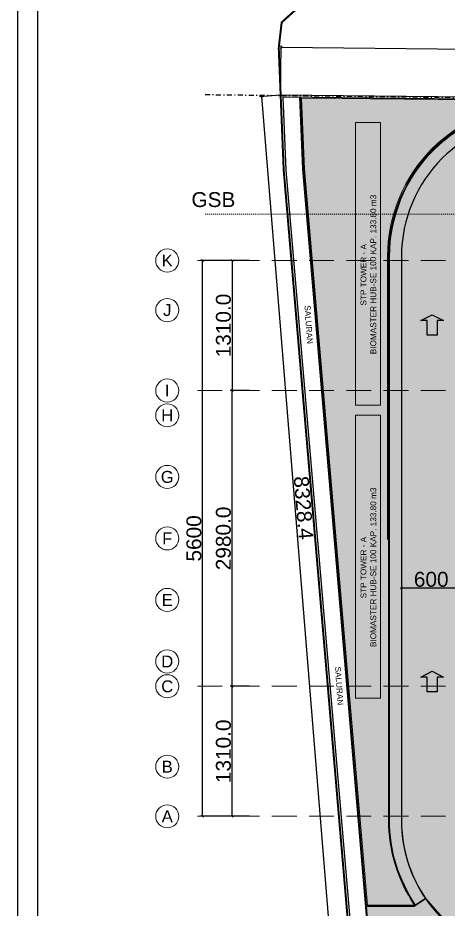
# Model space of a CAD drawing. Header units: inches. Extents: x 139 to 559, y -1 to 295.
# Drawn here: x 138.6 to 182, y 124.3 to 214.1 of the extents above; entities that cross this region are included whole.
import ezdxf
from ezdxf.enums import TextEntityAlignment as Align

# ---------------------------------------------------------------- set-up
doc = ezdxf.new("R2010")
doc.units = ezdxf.units.IN
doc.header["$MEASUREMENT"] = 0
for name, pattern in [('DASHDOT', [1, 0.5, -0.25, 0, -0.25]), ('DASHDOT2', [0.5, 0.25, -0.125, 0, -0.125]), ('HelipadXX$0$Core-03$0$HIDDEN', [0.375, 0.25, -0.125])]:
    doc.linetypes.add(name, pattern=pattern)
doc.layers.get('defpoints').update_dxf_attribs({"color": 1})
for name, color, linetype in [('A-ROAD', 4, 'Continuous'), ('ARC_SECTION LINE', 5, 'DASHDOT'), ('batas', 6, 'Continuous'), ('dinding', 3, 'Continuous'), ('LANTAI', 57, 'Continuous')]:
    doc.layers.add(name, color=color, linetype=linetype)
for name, color, linetype, lineweight in [('ARSIR', 31, 'Continuous', 5), ('ARSIR BETON', 8, 'Continuous', 5), ('ARSIR KOLOM', 8, 'Continuous', 13), ('DINDING2', 146, 'Continuous', 5), ('GSB', 1, 'Continuous', 15), ('KOP', 7, 'Continuous', 20), ('KOP GARIS', 1, 'Continuous', 30), ('NOT', 7, 'Continuous', 20), ('RUMPUT', 93, 'Continuous', 0), ('SAN', 4, 'Continuous', 5), ('SANITAIR', 15, 'Continuous', 9), ('u', 6, 'Continuous', 20)]:
    doc.layers.add(name, color=color, linetype=linetype, lineweight=lineweight)
doc.styles.add('BOLD', font='arial.ttf')
doc.styles.add('S', font='simplex', dxfattribs={"width": 0.75})
doc.styles.get("Standard").update_dxf_attribs({"font": 'arial.ttf'})
doc.dimstyles.new('sk-100 (SITE)', dxfattribs={"dimtxt": 1.5, "dimasz": 0.2, "dimexe": 0.2, "dimexo": 0, "dimgap": 0.1, "dimtad": 1, "dimdec": 0, "dimlfac": 100, "dimzin": 0, "dimdsep": 46, "dimtxsty": 'Standard', "dimblk": 'OBLIQUE', "dimcen": 0.09, "dimadec": 0, "dimazin": 0, "dimtfac": 1, "dimtdec": 0, "dimtofl": 0, "dimtmove": 0, "dimatfit": 3, "dimldrblk": 'OBLIQUE', "dimfxl": 1, "dimtolj": 1, "dimtzin": 0, "dimarcsym": 0})

# ---------------------------------------------------------------- blocks, each defined once
blk = doc.blocks.new('_Oblique')
at = {"color": 0, "linetype": 'ByBlock', "lineweight": -2}
blk.add_line((-0.5, -0.5), (0.5, 0.5), dxfattribs=at)
blk = doc.blocks.new('*D203')
at = {"layer": 'defpoints', "color": 0}
for p in [(165.117055124477, 206.3462334647611), (169.9370971269328, 123.1794306577326), (171.8696311327369, 123.336636369112)]:
    blk.add_point(p, dxfattribs=at)
at = {"layer": 'u', "color": 0, "lineweight": -2}
for p, q in [((165.117055124477, 206.3462334647611), (162.9851795848329, 206.1728119312845)), ((163.184521118673, 206.1890277533817), (169.9370971269328, 123.1794306577326)), ((171.8696311327369, 123.336636369112), (169.7377555930927, 123.1632148356355))]:
    blk.add_line(p, q, dxfattribs=at)
at = {"layer": 'u', "color": 0, "lineweight": -2, "xscale": 0.2, "yscale": 0.2, "zscale": 0.2}
for p, rotation in [((163.184521118673, 206.1890277533817), 94.65059572511746), ((169.9370971269328, 123.1794306577326), 274.6505957251175)]:
    blk.add_blockref('_Oblique', p, dxfattribs=dict(at, rotation=rotation))
at = {"layer": 'u', "color": 0, "insert": (167.4243278203823, 164.7544738018927), "char_height": 1.5, "attachment_point": 5, "rotation": 274.65059572511746}
blk.add_mtext('\\A1;8328.4', dxfattribs=at)
blk = doc.blocks.new('*D196')
at = {"layer": 'defpoints', "color": 0}
for p in [(165.1712742494706, 211.13132352951), (165.1170551264092, 206.3462334646487), (271.387263249075, 205.1421020034098)]:
    blk.add_point(p, dxfattribs=at)
at = {"layer": 'u', "color": 0, "lineweight": -2}
for p, q in [((165.1170551264092, 206.3462334646487), (165.1735402733956, 211.3313106919369)), ((271.4414823721364, 209.9271920682711), (165.1712742494706, 211.13132352951)), ((271.387263249075, 205.1421020034099), (271.4437483960614, 210.127179230698))]:
    blk.add_line(p, q, dxfattribs=at)
at = {"layer": 'u', "color": 0, "lineweight": -2, "xscale": 0.2, "yscale": 0.2, "zscale": 0.2}
for p, rotation in [((165.1712742494706, 211.13132352951), 179.3508180741785), ((271.4414823721364, 209.9271920682711), 359.3508180741784)]:
    blk.add_blockref('_Oblique', p, dxfattribs=dict(at, rotation=rotation))
at = {"layer": 'u', "color": 0, "insert": (218.3161886023084, 211.3950617028012), "char_height": 1.5, "attachment_point": 5, "rotation": 359.35081807417845}
blk.add_mtext('\\A1;10628', dxfattribs=at)
blk = doc.blocks.new('*D198')
at = {"layer": 'defpoints', "color": 0}
for p in [(177.2827697962015, 159.255472926452), (183.2827697962392, 159.2554729252411), (177.282769794247, 156.6748885047546)]:
    blk.add_point(p, dxfattribs=at)
at = {"layer": 'u', "color": 0, "lineweight": -2}
for p, q in [((177.2827697962015, 159.255472926452), (177.2827697940955, 156.4748885047545)), ((183.2827697962392, 159.2554729252411), (183.2827697941332, 156.4748885002103)), ((183.2827697942847, 156.6748885002102), (177.282769794247, 156.6748885047545))]:
    blk.add_line(p, q, dxfattribs=at)
at = {"layer": 'u', "color": 0, "lineweight": -2, "xscale": 0.2, "yscale": 0.2, "zscale": 0.2}
for p, rotation in [((177.282769794247, 156.6748885047545), 179.9999999566052), ((183.2827697942847, 156.6748885002102), 359.9999999566052)]:
    blk.add_blockref('_Oblique', p, dxfattribs=dict(at, rotation=rotation))
at = {"layer": 'u', "color": 0, "insert": (180.2827697949216, 157.540747984065), "char_height": 1.5, "attachment_point": 5, "rotation": 359.9999999566052}
blk.add_mtext('\\A1;600', dxfattribs=at)
blk = doc.blocks.new('KOP A3 DED')
blk.add_lwpolyline([(-21, 29.69696969696975), (21, 29.69696969696975), (21, 0), (-21, 0), (-21, 29.69696969696975)])
at = {"layer": 'KOP GARIS'}
blk.add_lwpolyline([(-20.80002151834631, 29.49699121531603), (20.80002151834637, 29.49699121531603), (20.80002151834637, 0.1999784816537158), (-20.80002151834631, 0.1999784816537158)], close=True, dxfattribs=at)
at = {"layer": 'KOP', "style": 'BOLD'}
for tag, p in [('JUDUL1', (15.94454880132889, 4.092301497507293)), ('JUDUL2', (15.94454880132889, 3.747333167527103)), ('JUDUL3', (15.94454880132889, 3.42715020583546)), ('NO', (17.2146112346019, 1.100582529959638)), ('REFF', (17.20702383026233, 0.7265536944994437)), ('FILE', (17.18938311517573, 0.3358734634473421))]:
    blk.add_attdef(tag, p, '', height=0.1200342092187375, dxfattribs=at)
for tag, p in [('SCALE1', (18.17063691326635, 1.94816412258092)), ('NAME', (16.3626394710374, 1.7378970421139)), ('DATE', (19.90022039663032, 1.757098893374632)), ('SCALE2', (18.16924768959157, 1.732517800099004)), ('SCALE3', (18.17001948053817, 1.520956977883316))]:
    blk.add_attdef(tag, text='', height=0.1200342092187375, dxfattribs=at).set_placement(p, align=Align.MIDDLE_CENTER)
blk = doc.blocks.new('*D274')
at = {"layer": 'defpoints', "color": 0}
for p in [(161.9672156335241, 189.6715302299928), (160.2229870972243, 176.571530230174), (161.967215633555, 176.5715302301705)]:
    blk.add_point(p, dxfattribs=at)
at = {"layer": 'u', "color": 0, "lineweight": -2}
for p, q in [((161.9672156335241, 189.6715302299928), (160.0229870972511, 189.6715302299968)), ((160.2229870972511, 189.6715302299964), (160.2229870972243, 176.5715302301741)), ((161.967215633555, 176.5715302301705), (160.0229870972243, 176.5715302301745))]:
    blk.add_line(p, q, dxfattribs=at)
at = {"layer": 'u', "color": 0, "lineweight": -2, "xscale": 0.2, "yscale": 0.2, "zscale": 0.2}
for p, rotation in [((160.2229870972511, 189.6715302299964), 89.99999999988276), ((160.2229870972243, 176.5715302301741), 269.9999999998827)]:
    blk.add_blockref('_Oblique', p, dxfattribs=dict(at, rotation=rotation))
at = {"layer": 'u', "color": 0, "insert": (159.3566160194751, 183.1215302300869), "char_height": 1.5, "attachment_point": 5, "rotation": 89.99999999988276}
blk.add_mtext('\\A1;1310.0', dxfattribs=at)
blk = doc.blocks.new('*D271')
at = {"layer": 'defpoints', "color": 0}
for p in [(160.2229870972288, 176.5715302301668), (161.9672156337625, 176.5715302301703), (161.9672156334927, 146.7715302301739)]:
    blk.add_point(p, dxfattribs=at)
at = {"layer": 'u', "color": 0, "lineweight": -2}
for p, q in [((161.9672156337625, 176.5715302301704), (160.0229870972288, 176.5715302301664)), ((160.2229870972898, 146.7715302301704), (160.2229870972288, 176.5715302301668)), ((161.9672156334926, 146.7715302301739), (160.0229870972898, 146.77153023017))]:
    blk.add_line(p, q, dxfattribs=at)
at = {"layer": 'u', "color": 0, "lineweight": -2, "xscale": 0.2, "yscale": 0.2, "zscale": 0.2}
for p, rotation in [((160.2229870972288, 176.5715302301668), 90.00000000011725), ((160.2229870972898, 146.7715302301704), 270.0000000001172)]:
    blk.add_blockref('_Oblique', p, dxfattribs=dict(at, rotation=rotation))
at = {"layer": 'u', "color": 0, "insert": (159.3571276156768, 161.6715302301668), "char_height": 1.5, "attachment_point": 5, "rotation": 90.00000000011725}
blk.add_mtext('\\A1;2980.0', dxfattribs=at)
blk = doc.blocks.new('*D272')
at = {"layer": 'defpoints', "color": 0}
for p in [(160.2229870972272, 146.7715302302487), (161.9672156337591, 146.7715302302522), (161.9672156335189, 133.671530232907)]:
    blk.add_point(p, dxfattribs=at)
at = {"layer": 'u', "color": 0, "lineweight": -2}
for p, q in [((161.9672156337591, 146.7715302302523), (160.0229870972272, 146.7715302302483)), ((160.222987097254, 133.6715302329034), (160.2229870972272, 146.7715302302487)), ((161.9672156335189, 133.671530232907), (160.0229870972541, 133.671530232903))]:
    blk.add_line(p, q, dxfattribs=at)
at = {"layer": 'u', "color": 0, "lineweight": -2, "xscale": 0.2, "yscale": 0.2, "zscale": 0.2}
for p, rotation in [((160.2229870972272, 146.7715302302487), 90.00000000011725), ((160.222987097254, 133.6715302329034), 270.0000000001172)]:
    blk.add_blockref('_Oblique', p, dxfattribs=dict(at, rotation=rotation))
at = {"layer": 'u', "color": 0, "insert": (159.3566160194781, 140.2215302315743), "char_height": 1.5, "attachment_point": 5, "rotation": 90.00000000011725}
blk.add_mtext('\\A1;1310.0', dxfattribs=at)
blk = doc.blocks.new('NAV')
blk.add_circle((0, -0.4000000000000004), 0.4)
at = {"style": 'S', "width": 0.75, "flags": 4}
blk.add_attdef('AV', text='', height=0.3, dxfattribs=at).set_placement((0, -0.4000000000000004), align=Align.MIDDLE)
blk = doc.blocks.new('*D273')
at = {"layer": 'defpoints', "color": 0}
for p in [(157.2520118531538, 189.6715302329097), (160.2229870972541, 189.6715302329097), (160.2229870972541, 133.6715302329127)]:
    blk.add_point(p, dxfattribs=at)
at = {"layer": 'u', "color": 0, "lineweight": -2}
for p, q in [((160.2229870972541, 189.6715302329097), (157.0520118531538, 189.6715302329097)), ((157.2520118531538, 133.6715302329127), (157.2520118531538, 189.6715302329097)), ((160.2229870972541, 133.6715302329127), (157.0520118531538, 133.6715302329127))]:
    blk.add_line(p, q, dxfattribs=at)
at = {"layer": 'u', "color": 0, "lineweight": -2, "xscale": 0.2, "yscale": 0.2, "zscale": 0.2}
for p, rotation in [((157.2520118531538, 189.6715302329097), 90), ((157.2520118531538, 133.6715302329127), 270)]:
    blk.add_blockref('_Oblique', p, dxfattribs=dict(at, rotation=rotation))
at = {"layer": 'u', "color": 0, "insert": (156.3861523715713, 161.6715302329112), "char_height": 1.5, "attachment_point": 5, "rotation": 90}
blk.add_mtext('\\A1;5600', dxfattribs=at)

msp = doc.modelspace()

# ---------------------------------------------------------------- hatches: boundary and pattern name
at = {"layer": 'ARSIR'}
h = msp.add_hatch(dxfattribs=at)
h.set_pattern_fill('AR-HBONE', color=256, scale=0.003, style=0)
h.set_pattern_definition([(45, (37.07979678488971, 226.1472495293129), (4.263256414560601e-17, 0.4310522938113194), [0.9144000000000001, -0.3048]), (135, (37.29532278488971, 226.362775529313), (4.263256414560601e-17, 0.4310522938113194), [0.9144000000000001, -0.3048])])
edge = h.paths.add_edge_path()
edge.add_arc((191.2827530460387, 190.0678956543874), 15.19998324846395, 89.99999999999604, 179.9999999982171)
edge.add_line((176.0827697975748, 190.0678956548604), (176.0827697958074, 133.2715304004354))
edge.add_arc((191.2827692281026, 133.2715303999624), 15.19999943229521, 179.9999999982171, 214.2302885441299)
edge.add_line((178.7156632049422, 124.7212187714648), (179.7077968028932, 125.3962385326868))
edge.add_arc((191.2827486305766, 133.2715098016121), 13.99997883471085, 179.9999999982458, 214.2302680237529, ccw=False)
edge.add_line((177.2827697958658, 133.2715098020407), (177.2827697976046, 190.0678956548161))
edge.add_arc((191.2827530460388, 190.0678956543874), 13.99998324843415, 90, 179.9999999982458, ccw=False)
edge.add_line((191.2827530460388, 204.0678789028216), (270.5465688321954, 204.0678789028216))
edge.add_arc((270.5465688321954, 204.9086305199022), 0.8407516170806038, 270.0000000000019, 359.9969732944158)
edge.add_line((271.3873204481029, 204.9085861063758), (191.2827530460398, 205.2678789028514))
h = msp.add_hatch(dxfattribs=at)
h.set_pattern_fill('HEX', color=256, scale=0.05, style=0)
h.set_pattern_definition([(0, (37.07979678488971, 226.1472495293129), (0, 0.274963), [0.15875, -0.3175]), (120, (37.07979678488971, 226.1472495293129), (-0.2381249431007806, -0.1374814999999999), [0.1587499999999999, -0.3174999999999998]), (59.99999999999999, (37.23854678488971, 226.1472495293129), (-0.2381249431007806, 0.1374815), [0.15875, -0.3175])])
h.paths.add_polyline_path([(177.3740510601334, 122.6086841959579), (178.3740510598556, 122.6086841952141), (178.3740510616018, 109.6086841951276), (177.3740510618795, 109.6086841958714)])
h.paths.add_polyline_path([(179.7077968028932, 125.3962385326868), (181.8740510621136, 122.9044553772565), (181.8740510621136, 119.1086842001165), (188.3740510841196, 119.1086841880169), (188.3740510841196, 108.1086842009934), (173.8740510577917, 108.1086842009934), (173.8749106271586, 123.3553472969536), (173.7678268676412, 124.6086841961878), (178.5502616278664, 124.6086841961878)])
h.paths.add_polyline_path([(183.8740510793472, 117.6086841998866), (184.8740510790693, 117.6086841991428), (184.8740510659238, 109.6086842006757), (183.8740510662014, 109.6086842014196)])
at = {"layer": 'ARSIR BETON'}
h = msp.add_hatch(dxfattribs=at)
h.set_pattern_fill('AR-HBONE', color=256, scale=0.004, style=0)
h.set_pattern_definition([(45, (37.07979678488971, 226.1472495293129), (5.684341886080802e-17, 0.5747363917484258), [1.2192, -0.4064]), (135, (37.36716478488971, 226.4346175293129), (5.684341886080802e-17, 0.5747363917484258), [1.2192, -0.4064])])
edge = h.paths.add_edge_path()
edge.add_arc((191.2827530460388, 190.0678956543874), 13.99998324843415, 90, 180)
edge.add_line((177.2827697976046, 190.0678956543874), (177.2827697958809, 133.2715303996917))
edge.add_arc((191.2827486305768, 133.2715098016121), 13.99997883471105, 179.9999157010851, 263.1191927485166)
edge.add_line((189.6054912243188, 119.3723654047253), (189.6054912243184, 112.3226705917808))
edge.add_line((189.6054912243184, 112.3226705917808), (189.7054912243192, 112.3226705917808))
edge.add_line((189.7054912243192, 112.3226705917808), (189.705491224319, 112.2226705917809))
edge.add_line((189.705491224319, 112.2226705917809), (201.7054912243115, 112.2226705917805))
edge.add_line((201.7054912243115, 112.2226705917805), (201.7054912496359, 119.2715309675217))
edge.add_line((201.7054912496359, 119.2715309675217), (380.2200184182929, 119.2715309631573))
edge.add_arc((380.2200184175784, 133.271530397784), 13.99999943462672, 270.0000000029237, 359.9999999993218)
edge.add_line((394.2200178522052, 133.2715303976183), (394.2200178527473, 186.8365306403635))
edge.add_arc((380.0700144284386, 186.8365266512287), 14.15000342430926, 1.615268768599631e-05, 89.99998380649028)
edge.add_line((380.0700184276549, 200.9865300755374), (288.3872765684852, 200.9865301410767))
edge.add_arc((288.3872765719509, 203.9865301406582), 2.999999999581492, 180.0000000198341, 269.9999999338081, ccw=False)
edge.add_line((285.3872765723694, 203.9865301396197), (285.3985681154834, 204.9823001466166))
edge.add_line((285.3985681154834, 204.9823001466166), (271.3873246073365, 205.1475171556722))
edge.add_line((271.3873246073365, 205.1475171556722), (271.3873204512137, 204.9086303990666))
edge.add_arc((270.5465688308253, 204.90863052321), 0.8407516203884131, 270.00000009337174, 359.9999915398413, ccw=False)
edge.add_line((270.5465688321954, 204.0678789028216), (191.2827530460388, 204.0678789028216))
edge = h.paths.add_edge_path()
edge.add_line((191.2672355975751, 197.9562481935145), (265.7565847507126, 197.9584512519224))
edge.add_arc((265.7568436984304, 189.2029500703031), 8.755501185448518, 41.34299786484178, 90.00169454735197, ccw=False)
edge.add_line((272.3301992487418, 194.9865300876956), (332.5823111287879, 194.9865300876956))
edge.add_line((332.5823111287879, 194.9865300876955), (332.5823111294587, 191.871529060519))
edge.add_line((332.5823111294587, 191.8715290605191), (340.1822420460586, 191.8715290631811))
edge.add_line((340.1822420460586, 191.8715290631811), (340.1822420691279, 194.9865300704816))
edge.add_line((340.1822420691279, 194.9865300704816), (380.0700186656723, 194.9865296794636))
edge.add_arc((380.0700185857783, 186.8365304170786), 8.149999262385025, -2.2737367544323206e-13, 89.99999943833228, ccw=False)
edge.add_line((388.2200178481633, 186.8365304170786), (388.2200178481633, 163.1715301763664))
edge.add_line((388.2200178481633, 163.1715301763664), (388.2200178453184, 157.7117318763081))
edge.add_line((388.2200178453184, 157.7117318763081), (388.2200178477973, 133.271530398664))
edge.add_arc((380.2200184175098, 133.2715303978526), 7.999999430287525, -89.99999999975239, 5.811386927234707e-09, ccw=False)
edge.add_line((380.2200184175443, 125.2715309675651), (191.2827530423658, 125.2715309667489))
edge.add_arc((191.1850453941413, 133.1732207511342), 7.902293858948923, 180.1231675278102, 270.7084498023279, ccw=False)
edge.add_line((183.2827697939069, 133.1562333699121), (183.2674892419708, 189.9541127231707))
edge.add_arc((191.2674722009004, 189.9562649485785), 7.999983248434781, 90.00169455004323, 180.015414211516, ccw=False)
at = {"layer": 'ARSIR KOLOM'}
for points in [[(180.3789428229214, 184.2133978984505), (181.5065374379482, 183.6310062250315), (180.8881792801145, 183.6310062250315), (180.8881792801145, 182.1530121276239), (179.8697063657284, 182.1530121276239), (179.8697063657284, 183.6310062250315), (179.2513482078946, 183.6310062250315)], [(180.3789428229214, 148.2813170983951), (181.5065374379482, 147.6989254249761), (180.8881792801145, 147.6989254249761), (180.8881792801145, 146.2209313275686), (179.8697063657284, 146.2209313275686), (179.8697063657284, 147.6989254249761), (179.2513482078946, 147.6989254249761)]]:
    msp.add_hatch(color=256, dxfattribs=at).paths.add_polyline_path(points)
at = {"layer": 'RUMPUT'}
h = msp.add_hatch(dxfattribs=at)
h.set_pattern_fill('GRASS', color=256, scale=0.03, angle=356.6696884681404, style=0)
h.set_pattern_definition([(86.66968846814034, (37.07979678488971, 226.1472495293129), (-0.5066041251576352, 0.5692059985833484), [0.1428749999999999, -0.9347549999999997]), (41.66968846814034, (37.07979678488971, 226.1472495293129), (-0.5066044704663831, 0.5692063865624448), [0.142875, -0.6191249999999999]), (131.6696884681403, (37.07979678488971, 226.1472495293129), (-0.5692063865624448, -0.5066044704663831), [0.142875, -0.6191249999999999])])
edge = h.paths.add_edge_path()
edge.add_line((173.8596473018068, 124.7086841961878), (178.5194686754951, 124.7086841961878))
edge.add_line((178.5194686754951, 124.7086841961878), (178.576989384379, 124.7478196964552))
edge.add_arc((191.2745198704961, 133.2689901792037), 15.29175028706457, 179.9904195417624, 213.8651193647624, ccw=False)
edge.add_line((175.9827697972054, 133.2715471210163), (175.9827697975748, 190.0678956543905))
edge.add_arc((191.2827115528424, 190.0679371475861), 15.29994175532382, 89.99902697357118, 180.0001553852311, ccw=False)
edge.add_line((191.282971384331, 205.3678789007036), (269.9053067584439, 205.0253270853659))
edge.add_line((269.9053067584439, 205.0253270853659), (167.2318890602109, 206.0180894513984))
edge.add_line((167.2318890602109, 206.0180894513984), (167.5209522787765, 198.8984623769369))
edge.add_line((167.5209522787765, 198.8984623769369), (170.7476549029263, 161.1322737417141))
edge.add_line((170.7476549029263, 161.1322737417141), (173.8596473018068, 124.7086841961878))

# ---------------------------------------------------------------- linework, layer by layer
for points in [[(180.3789428229214, 184.2133978984505), (181.5065374379482, 183.6310062250315), (180.8881792801145, 183.6310062250315), (180.8881792801145, 182.1530121276239), (179.8697063657284, 182.1530121276239), (179.8697063657284, 183.6310062250315), (179.2513482078946, 183.6310062250315)], [(180.3789428229214, 148.2813170983951), (181.5065374379482, 147.6989254249761), (180.8881792801145, 147.6989254249761), (180.8881792801145, 146.2209313275686), (179.8697063657284, 146.2209313275686), (179.8697063657284, 147.6989254249761), (179.2513482078946, 147.6989254249761)]]:
    msp.add_lwpolyline(points, close=True)
at = {"layer": 'A-ROAD'}
for p, q in [((165.1251795656335, 206.1461284807566), (165.1147873684636, 206.1462463222894)), ((489.9356224154942, 202.6629503461551), (165.117055124477, 206.3462334647611))]:
    msp.add_line(p, q, dxfattribs=at)
at = {"layer": 'ARC_SECTION LINE'}
msp.add_line((157.501719011422, 206.3922194795418), (495.1878391448511, 202.6040305743446), dxfattribs=at)
at = {"layer": 'ARSIR', "linetype": 'HelipadXX$0$Core-03$0$HIDDEN', "ltscale": 10}
for points in [[(189.2372765870658, 189.671530230101), (156.1216929831185, 189.6715302299695)], [(189.2372765870837, 176.5715302302348), (156.1216929822213, 176.5715302301566)], [(189.2372765871004, 146.7715302302074), (156.1216929799572, 146.7715302302618)], [(189.2372765871184, 133.6715302328183), (156.12169297906, 133.671530232926)]]:
    msp.add_lwpolyline(points, dxfattribs=at)
at = {"layer": 'batas', "const_width": 0.2}
msp.add_lwpolyline([(397.7176311329342, 232.1656363725948), (372.7576311330197, 237.1386363746478), (340.5056311330547, 241.6256363746005), (325.5476311329235, 242.8936363731458), (303.0456311328933, 243.2896363720167), (298.5366311329878, 243.0236363742481), (295.2166311328499, 243.2266363727285), (287.7296311329112, 244.0756363724568), (273.2146311329577, 245.9866363739175), (271.8216311329509, 236.1296363717223), (270.0506311328884, 235.5346363729142), (267.5416311329752, 235.1536363727959), (264.9726311329262, 235.9256363721306), (253.4316311329444, 240.0756363724064), (250.6876311329299, 214.619636373018), (238.2396311329751, 215.161636372598), (202.0346311330177, 219.7666363730805), (170.7256311330398, 218.6376363747723), (165.2196311329481, 213.6626363725784), (164.9246311330357, 211.0856363733401), (165.4246311329784, 198.7706363728953), (171.8696311329388, 123.3366363728319)], dxfattribs=at)
at = {"layer": 'dinding'}
for points in [[(269.687263248022, 204.9547760218205), (165.3254365381017, 206.1438576641433), (165.6242853158851, 198.7832122661086), (172.0701638598132, 123.3389295523052)], [(269.6872632480156, 204.9547760199551), (165.3254365380951, 206.1438576622779), (165.6242853158785, 198.7832122642432), (172.0701638598066, 123.3389295504398)]]:
    msp.add_lwpolyline(points, dxfattribs=at)
at = {"layer": 'DINDING2'}
for points in [[(173.7678268676412, 124.6086841961878), (178.5502616278664, 124.6086841961878), (178.7156631651617, 124.7212188299335, -0.1505639209433659), (176.0827697958074, 133.2715303999624), (176.0827697975748, 190.0678956543874, -0.4142151562262453), (191.2827530460455, 205.2678789028513), (271.387320451209, 204.9086303303703), (271.3873326468949, 205.0882794129587), (167.1277054935273, 206.1191014900796), (167.4211251873295, 198.8921744305247), (170.648017907244, 161.1237608637392)], [(173.8596473018068, 124.7086841961878), (178.5194686754951, 124.7086841961878), (178.576989384379, 124.7478196964552, -0.1488921103636785), (175.9827697972054, 133.2715471210163), (175.9827697975748, 190.0678956543905, -0.4142193307700004), (191.282971384331, 205.3678789007036), (270.555306758444, 205.0253270853659), (167.2318890602109, 206.0180894513984), (167.5209522787765, 198.8984623769369), (170.7476549029263, 161.1322737417141)]]:
    msp.add_lwpolyline(points, format="xyb", close=True, dxfattribs=at)
msp.add_lwpolyline([(175.8827155239426, 161.5655138430693), (175.8827155239425, 190.0678956543874, -0.4142135623730961), (191.2827530460388, 205.4679331764837), (271.3873326739786, 205.088279412834)], format="xyb", dxfattribs=at)
at = {"layer": 'GSB', "linetype": 'DASHDOT2', "ltscale": 0.0025}
msp.add_line((157.5017190115771, 194.3376363687042), (497.7427257732131, 194.3376363678109), dxfattribs=at)
at = {"layer": 'LANTAI'}
msp.add_lwpolyline([(179.7077968028932, 125.3962385326868), (178.7156632049422, 124.7212187714648, -0.150478422660515), (176.0827697958074, 133.271530400608), (176.0827697975749, 161.5655138416372), (176.0827697975748, 190.0678956543874, -0.4142135623730956), (191.2827530460388, 205.2678789028514), (271.387320451209, 204.9086303303703), (271.3873204473301, 204.9085733177555, -0.4141936349623132), (270.5465688321954, 204.0678789028216), (191.2827530460388, 204.0678789028216, 0.414213562373095), (177.2827697976046, 190.0678956543874), (177.2827697976047, 161.5655138407234), (177.2827697958809, 133.2715303996917, 0.1504787072374864)], format="xyb", close=True, dxfattribs=at)
msp.add_lwpolyline([(191.2827530460388, 204.0678789028216, 0.4142135623730948), (177.2827697976046, 190.0678956543874), (177.2827697958809, 133.2715303996917, 0.3794613747521122), (189.6054912243188, 119.3723654047253), (189.6054912243184, 112.3226705917808), (189.7054912243192, 112.3226705917808), (189.705491224319, 112.2226705917809), (201.7054912243115, 112.2226705917805), (201.7054912496359, 119.2715309675217), (380.2200184182929, 119.2715309631573, 0.4142135623546817), (394.2200178522052, 133.2715303976183), (394.2200178527473, 186.8365306403635, 0.4142133970209272), (380.0700184276549, 200.9865300755374), (288.3872765684852, 200.9865301410767, -0.4142135619333313), (285.3872765723694, 203.9865301396197), (285.3985681154834, 204.9823001466166), (271.3873246073365, 205.1475171556722), (271.3873204512137, 204.9086303990666, -0.4142135186478673), (270.5465688321954, 204.0678789028216), (191.2827530460388, 204.0678789028216)], format="xyb", dxfattribs=at)
msp.add_lwpolyline([(179.7077968028932, 125.3962385326868), (181.8740510621136, 122.9044553772565), (181.8740510621136, 119.1086842001165), (188.3740510841196, 119.1086841880169), (188.3740510841196, 108.1086842009934), (173.8740510577917, 108.1086842009934), (173.8749106271586, 123.3553472969536), (173.7678268676412, 124.6086841961878), (178.5502616278664, 124.6086841961878), (179.7077968028932, 125.3962385326868)], dxfattribs=at)
at = {"layer": 'SAN'}
for points in [[(175.1596905464369, 175.0854123972146), (175.1596905464369, 203.5854123990773), (172.6596905464369, 203.5854123990773), (172.6596905464369, 175.0854123972146), (175.1596905464369, 175.0854123972146)], [(175.159690546437, 145.5854123953519), (175.1596905464369, 174.0854123972146), (172.659690546437, 174.0854123972146), (172.659690546437, 145.5854123953519), (175.159690546437, 145.5854123953519)]]:
    msp.add_lwpolyline(points, dxfattribs=at)
at = {"layer": 'SANITAIR'}
for points in [[(167.0277878133937, 206.1150447430184), (167.3212980958825, 198.8858864841125), (173.7746442637171, 123.3542007071944), (172.7896973871997, 107.5806718971993), (181.4394992666325, 107.1422755137604), (188.8215863557462, 105.4047679368912), (203.3962901926036, 101.0336589027321), (240.0444477159667, 91.39444045791939), (242.8275271007527, 89.66926655194615), (242.9029506324995, 85.27259481204564), (243.6751908175037, 65.39447985110843), (243.178629821621, 65.29630048989057), (245.1883692690842, 30.03953448528503), (243.7971178303785, 27.58823401057049), (243.918840930226, 24.44777803452203)], [(167.1277054935273, 206.1191014900796), (167.4211251873295, 198.8921744305247), (173.8749106271586, 123.3553472969536), (172.8958086518761, 107.6754222337379), (181.4536001039134, 107.2416891985665), (188.8474286187677, 105.5014180650038), (203.4233800259914, 101.1299348711938), (240.0843879453215, 91.48733650820242), (242.9265767714042, 89.72552187028339), (243.002917331138, 85.27539372306177), (243.7784333153518, 65.31295692218032), (243.283421740744, 65.21508391041863), (245.2898843170106, 30.01580390537987), (243.8981459604828, 27.56364551105764), (244.0187658990775, 24.45165109533025)]]:
    msp.add_lwpolyline(points, dxfattribs=at)

# ---------------------------------------------------------------- block references
at = {"xscale": 10, "yscale": 10, "zscale": 10}
msp.add_blockref('KOP A3 DED', (348.6433389670844, -1.492482211804401), dxfattribs=at)
at = {"layer": 'u'}
ref = msp.add_blockref('NAV', (153.6936343701084, 190.8343837426266), dxfattribs=dict(at, xscale=-2.907133774292419, yscale=2.907133774292419, zscale=2.907133774292419))
ref.add_attrib('AV', 'K', dxfattribs={"layer": '0', "height": 1.2, "flags": 4}).set_placement((153.6936343701084, 189.6715302329097), align=Align.MIDDLE)
ref = msp.add_blockref('NAV', (153.6936343701084, 185.8343837426266), dxfattribs=dict(at, xscale=-2.907133774292419, yscale=2.907133774292419, zscale=2.907133774292419))
ref.add_attrib('AV', 'J', dxfattribs={"layer": '0', "height": 1.2, "flags": 4}).set_placement((153.6936343701084, 184.6715302329097), align=Align.MIDDLE)
ref = msp.add_blockref('NAV', (153.6936343701084, 177.7343837426295), dxfattribs=dict(at, xscale=-2.907133774292419, yscale=2.907133774292419, zscale=2.907133774292419))
ref.add_attrib('AV', 'I', dxfattribs={"layer": '0', "height": 1.2, "flags": 4}).set_placement((153.6936343701084, 176.5715302329126), align=Align.MIDDLE)
ref = msp.add_blockref('NAV', (153.6936343701084, 175.2343837426295), dxfattribs=dict(at, xscale=-2.907133774292419, yscale=2.907133774292419, zscale=2.907133774292419))
ref.add_attrib('AV', 'H', dxfattribs={"layer": '0', "height": 1.2, "flags": 4}).set_placement((153.6936343701084, 174.0715302329125), align=Align.MIDDLE)
ref = msp.add_blockref('NAV', (153.6936343701084, 169.0343837426295), dxfattribs=dict(at, xscale=-2.907133774292419, yscale=2.907133774292419, zscale=2.907133774292419))
ref.add_attrib('AV', 'G', dxfattribs={"layer": '0', "height": 1.2, "flags": 4}).set_placement((153.6936343701084, 167.8715302329125), align=Align.MIDDLE)
ref = msp.add_blockref('NAV', (153.6936343701084, 162.8343837426295), dxfattribs=dict(at, xscale=-2.907133774292419, yscale=2.907133774292419, zscale=2.907133774292419))
ref.add_attrib('AV', 'F', dxfattribs={"layer": '0', "height": 1.2, "flags": 4}).set_placement((153.6936343701084, 161.6715302329125), align=Align.MIDDLE)
ref = msp.add_blockref('NAV', (153.6936343701084, 156.6343837426295), dxfattribs=dict(at, xscale=-2.907133774292419, yscale=2.907133774292419, zscale=2.907133774292419))
ref.add_attrib('AV', 'E', dxfattribs={"layer": '0', "height": 1.2, "flags": 4}).set_placement((153.6936343701084, 155.4715302329125), align=Align.MIDDLE)
ref = msp.add_blockref('NAV', (153.6936343701084, 150.4343837426295), dxfattribs=dict(at, xscale=-2.907133774292419, yscale=2.907133774292419, zscale=2.907133774292419))
ref.add_attrib('AV', 'D', dxfattribs={"layer": '0', "height": 1.2, "flags": 4}).set_placement((153.6936343701084, 149.2715302329125), align=Align.MIDDLE)
ref = msp.add_blockref('NAV', (153.6936343701084, 147.9343837426295), dxfattribs=dict(at, xscale=-2.907133774292419, yscale=2.907133774292419, zscale=2.907133774292419))
ref.add_attrib('AV', 'C', dxfattribs={"layer": '0', "height": 1.2, "flags": 4}).set_placement((153.6936343701084, 146.7715302329125), align=Align.MIDDLE)
ref = msp.add_blockref('NAV', (153.6936343701084, 139.8343837426296), dxfattribs=dict(at, xscale=-2.907133774292419, yscale=2.907133774292419, zscale=2.907133774292419))
ref.add_attrib('AV', 'B', dxfattribs={"layer": '0', "height": 1.2, "flags": 4}).set_placement((153.6936343701084, 138.6715302329126), align=Align.MIDDLE)
ref = msp.add_blockref('NAV', (153.6936343701084, 134.8343837426296), dxfattribs=dict(at, xscale=-2.907133774292419, yscale=2.907133774292419, zscale=2.907133774292419))
ref.add_attrib('AV', 'A', dxfattribs={"layer": '0', "height": 1.2, "flags": 4}).set_placement((153.6936343701084, 133.6715302329126), align=Align.MIDDLE)

# ---------------------------------------------------------------- texts
at = {"layer": 'NOT', "insert": (156.1305061304106, 196.5600302304928), "char_height": 1.5, "width": 29.19263318009004, "attachment_point": 1}
msp.add_mtext('{\\fArial|b0|i0|c0|p18;GSB}', dxfattribs=at)
at = {"layer": 'NOT', "char_height": 0.5912142903891309}
for s, width, insert, attachment_point, rotation in [('\\pi5.1274;STP TOWER - A\\P\\pi0.22268;BIOMASTER HUB-SE 100 KAP. 133.80 m3', 16.41338159894156, (174.7481402803656, 180.0080818729256), 7, 90.00000000000003), ('\\pi2.0934;SALURAN', 7.983280615045146, (167.968320788694, 187.2713872282397), 1, 273.88442003222417), ('\\pi5.1274;STP TOWER - A\\P\\pi0.22268;BIOMASTER HUB-SE 100 KAP. 133.80 m3', 16.41338159894156, (174.7481402803657, 150.5080818710629), 7, 90.00000000000003), ('\\pi2.0934;SALURAN', 7.983280615045146, (171.0360727423415, 150.8660629261317), 1, 273.88442003222417)]:
    msp.add_mtext_dynamic_manual_height_columns(s, width=width, gutter_width=1, heights=[0], dxfattribs=dict(at, insert=insert, attachment_point=attachment_point, rotation=rotation))

# ---------------------------------------------------------------- dimensions: what is measured, and where the dimension line sits
at = {"layer": 'u'}
dim = msp.add_aligned_dim(p1=(271.3872632490751, 205.1421020034098), p2=(165.1170551264092, 206.3462334646487), distance=-4.785397229294563, dimstyle='sk-100 (SITE)', dxfattribs=at)
dim.commit()
dim.dimension.update_dxf_attribs({"geometry": '*D196', "text_midpoint": (218.3161886023084, 211.3950617028012)})
dim = msp.add_aligned_dim(p1=(165.117055124477, 206.3462334647611), p2=(171.8696311327369, 123.3366363691121), distance=-1.938917563817409, dimstyle='sk-100 (SITE)', override={"dimdec": 1}, dxfattribs=at)
dim.commit()
dim.dimension.update_dxf_attribs({"geometry": '*D203', "text_midpoint": (167.4243278203823, 164.7544738018927)})
dim = msp.add_linear_dim(base=(157.2520118531538, 189.6715302329097), p1=(160.2229870972541, 133.6715302329127), p2=(160.2229870972541, 189.6715302329097), angle=90, dimstyle='sk-100 (SITE)', dxfattribs=at)
dim.commit()
dim.dimension.update_dxf_attribs({"geometry": '*D273', "text_midpoint": (157.2520118531538, 161.6715302329112), "dimtype": 160})
for base, p1, p2, angle, picture, middle in [((160.2229870972243, 176.571530230174), (161.967215633524, 189.6715302299927), (161.967215633555, 176.5715302301704), 89.99999999988276, '*D274', (159.3566160194751, 183.1215302300869)), ((160.2229870972288, 176.5715302301668), (161.9672156334927, 146.7715302301739), (161.9672156337626, 176.5715302301704), 270.0000000001172, '*D271', (159.3571276156768, 161.6715302301668)), ((160.2229870972272, 146.7715302302487), (161.9672156335189, 133.671530232907), (161.9672156337592, 146.7715302302522), 270.0000000001172, '*D272', (159.3566160194781, 140.2215302315743))]:
    dim = msp.add_linear_dim(base=base, p1=p1, p2=p2, angle=angle, dimstyle='sk-100 (SITE)', override={"dimdec": 1}, dxfattribs=at)
    dim.commit()
    dim.dimension.update_dxf_attribs({"geometry": picture, "text_midpoint": middle})
dim = msp.add_linear_dim(base=(177.282769794247, 156.6748885047546), p1=(183.2827697962392, 159.2554729252411), p2=(177.2827697962015, 159.255472926452), angle=359.9999999566052, dimstyle='sk-100 (SITE)', dxfattribs=at)
dim.commit()
dim.dimension.update_dxf_attribs({"geometry": '*D198', "text_midpoint": (180.2827697949216, 157.540747984065)})

doc.saveas('drawing.dxf')
